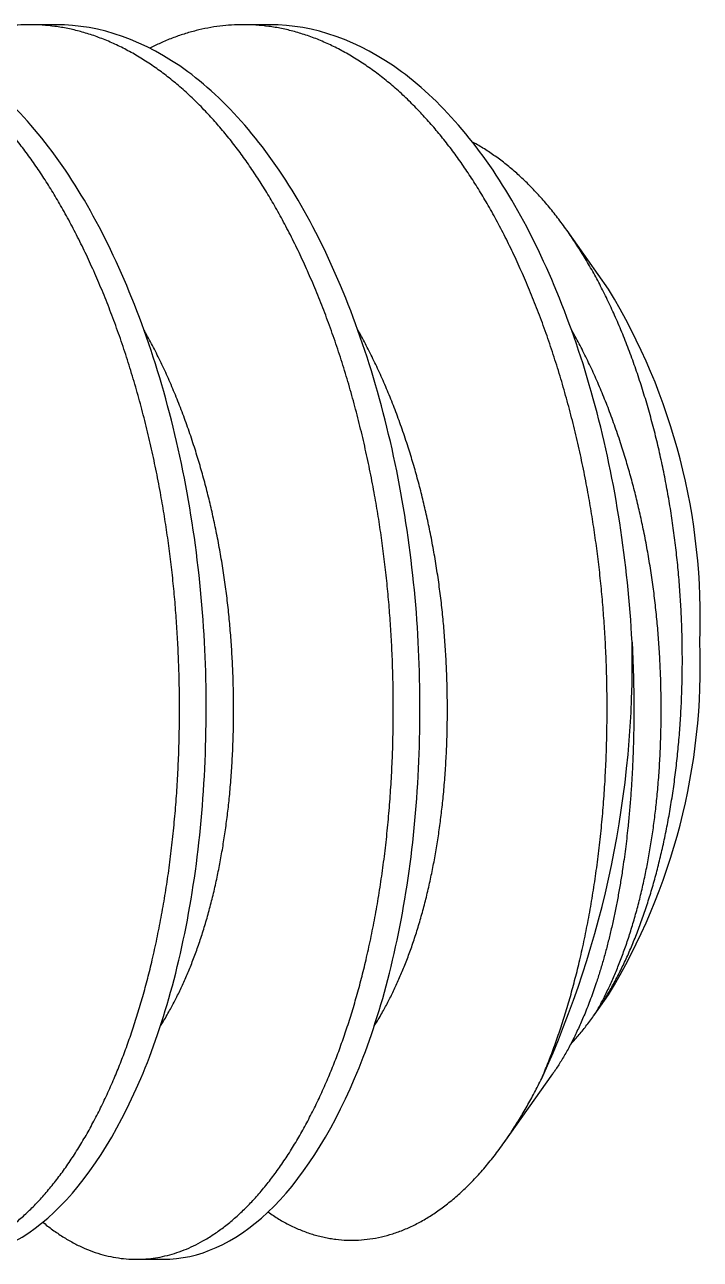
# Model space of a CAD drawing. Header units: inches. Extents: x 0.06 to 2.53, y 0.06 to 1.94.
# Drawn here: x 2.3516 to 2.4201, y 1.7287 to 1.8537 of the extents above; entities that cross this region are included whole.
import ezdxf

# ---------------------------------------------------------------- set-up
doc = ezdxf.new("R2010")
doc.units = ezdxf.units.IN
doc.header["$LTSCALE"] = 0.23521
doc.header["$MEASUREMENT"] = 0
doc.linetypes.add('SLD-Solid', pattern=[0])

msp = doc.modelspace()

# ---------------------------------------------------------------- linework, layer by layer
at = {"color": 7, "linetype": 'SLD-Solid', "lineweight": 25}
for p, q in [((2.354835383277863, 1.853733443696613), (2.352128996359748, 1.853733443696613)), ((2.37648647862279, 1.853733443696613), (2.373780091704674, 1.853733443696613)), ((2.41076737958559, 1.826954599858261), (2.406564708481486, 1.832898074331879)), ((2.409319290466762, 1.753461723007157), (2.41076737958559, 1.755509630278529)), ((2.400184585290835, 1.740543299059081), (2.405116093704016, 1.747517505139959)), ((2.362954544032211, 1.728730786440177), (2.365660930950327, 1.728730786440177))]:
    msp.add_line(p, q, dxfattribs=at)
for centre, radius, start, end in [((2.3560400343791, 1.793732401867104), 0.06402184590211384, 357.7618214613398, 31.25981593680037), ((2.311699372093341, 1.789197818840795), 0.1014709385832594, 335.4494143672168, 1.148746616474957), ((2.355831431163931, 1.788785818754641), 0.06422821146883106, 328.7955777908391, 2.182784811023201)]:
    msp.add_arc(centre, radius, start, end, dxfattribs=at)
for points, knots in [([(2.331826588540822, 1.732494085119327), (2.331857694407752, 1.732466949384195), (2.332223572104025, 1.732147769716932), (2.332939450622844, 1.731621632900568), (2.333972603511593, 1.730924236876725), (2.335018223442639, 1.730329780617539), (2.336071566451222, 1.729826879437789), (2.337124501995544, 1.729421267800852), (2.338174285530326, 1.729109882543364), (2.339218576822937, 1.728890350864447), (2.340261294850317, 1.728759682333537), (2.34127757784782, 1.728717461715084), (2.342267732026448, 1.72875552522691), (2.343232628380879, 1.728867359736566), (2.344199163279482, 1.729055184350061), (2.345165392450653, 1.729319880602925), (2.346129534734099, 1.729662058363427), (2.347089732140026, 1.730082047026084), (2.34807605895265, 1.730596541472873), (2.349085557171944, 1.731214537633134), (2.350114708980732, 1.731944879714891), (2.351129680863681, 1.732767150842259), (2.3521280890689, 1.733679726162677), (2.353107622848693, 1.734680561967463), (2.354066059230842, 1.735767209483525), (2.355001280467016, 1.736936835040986), (2.355911289808043, 1.7381862443685), (2.35679422354811, 1.739511909682475), (2.357643322711421, 1.74090174226702), (2.358457612076136, 1.742350190867916), (2.359236402696801, 1.74385167401069), (2.35998330068267, 1.745410687836782), (2.360681921177338, 1.746986718757266), (2.361334600644983, 1.748578127279768), (2.361943530067405, 1.750185053163843), (2.362526196871272, 1.751850707670297), (2.363080924674851, 1.753572915782848), (2.363606308518191, 1.755349251175696), (2.364100975686854, 1.757177041338055), (2.364579143805227, 1.759116154114254), (2.365035577878775, 1.761168587877043), (2.3654647212649, 1.76333534273835), (2.365851169947448, 1.765547850080331), (2.366193905852307, 1.767801140679913), (2.366492111075561, 1.770090050158378), (2.366745172868339, 1.772409252442751), (2.36695268806793, 1.774753302451162), (2.36711446508025, 1.777116678395191), (2.367230521738837, 1.779493823182781), (2.367300670543971, 1.781865095636485), (2.367326253230902, 1.784224859752069), (2.367308833767112, 1.78656781897808), (2.367249163036153, 1.788903263422286), (2.367151023754249, 1.791174329018914), (2.367015882206784, 1.793386856855215), (2.366844510363362, 1.795547558768616), (2.366633249667596, 1.797715325336465), (2.366381693803157, 1.799886199156817), (2.366089777284824, 1.802056138999336), (2.365757531872317, 1.804221035973692), (2.365372698891417, 1.806448861113911), (2.364930907279103, 1.808733444616878), (2.364427932032293, 1.811067356646314), (2.363878424970302, 1.813374043408828), (2.363283516112573, 1.815648102214306), (2.36264454647862, 1.817884273237009), (2.361963059198547, 1.820077473045393), (2.361240786778332, 1.822222834800709), (2.360479636962843, 1.824315743786226), (2.359681675503743, 1.826351868870585), (2.358854031834999, 1.828315521950151), (2.357999715991584, 1.830204283765514), (2.357121784255494, 1.832016245336252), (2.356217273637779, 1.833760048717327), (2.355310008248553, 1.835395789564632), (2.354398194279585, 1.836933367915354), (2.353479276726919, 1.838382135981458), (2.352529101090629, 1.839782166355315), (2.351548789294739, 1.841130037441705), (2.350539793960666, 1.842422460403681), (2.349503647798191, 1.843656296903598), (2.348406505652618, 1.844867804655292), (2.347247495239031, 1.846046259866772), (2.346026313602449, 1.847180155050879), (2.34478168843315, 1.848229795412592), (2.343516421935838, 1.84919250961735), (2.342233415465046, 1.850066023526983), (2.340935650800821, 1.850848474156601), (2.33962616615512, 1.851538423838831), (2.338308033031412, 1.852134868166645), (2.336984331835362, 1.852637239089115), (2.335665968232564, 1.853042991448377), (2.334355994629887, 1.853354339922561), (2.333057324859256, 1.853573881271326), (2.33176459890631, 1.853704547414991), (2.330509816273534, 1.853746768000441), (2.329287442319953, 1.853708706778078), (2.328091637965062, 1.853596863221875), (2.326890401731169, 1.853409072838191), (2.325685774256044, 1.85314424781643), (2.324479912170702, 1.852802553861011), (2.32327545480844, 1.852380749186129), (2.322114398359467, 1.851906531645686), (2.321360751040937, 1.851530375828392), (2.321003761861624, 1.851352197583465)], [0, 0, 0, 0, 0.0009661791341795036, 0.01136452478853112, 0.021745051376594, 0.03209983254629435, 0.04242106100593814, 0.05270108327169475, 0.06275022109222947, 0.0727455382378029, 0.08268039367747596, 0.09254839871378405, 0.1016801166397505, 0.1108695123267751, 0.1201115422488235, 0.1294009751681404, 0.1387324079252811, 0.1481002827488832, 0.1574989059631992, 0.1678658553286991, 0.1782551141698673, 0.1886587155460206, 0.1990686256235353, 0.2094767810557928, 0.2198751267101445, 0.2302556532982074, 0.2406104344679077, 0.2509316629275515, 0.2612116851933082, 0.2712608230138429, 0.2812561401594162, 0.2911909955990893, 0.3010590006353975, 0.3101907185613643, 0.3193801142483892, 0.328622144170438, 0.3379115770897553, 0.3472430098468964, 0.3566108846704988, 0.3660095078848127, 0.3763764572503125, 0.3867657160914808, 0.3971693174676341, 0.4075792275451488, 0.417987382977406, 0.4283857286317577, 0.4387662552198205, 0.4491210363895208, 0.4594422648491646, 0.4697222871149209, 0.4797714249354556, 0.489766742081029, 0.4997015975207021, 0.5095696025570109, 0.5187013204829778, 0.5278907161700027, 0.5371327460920515, 0.5464221790113688, 0.5557536117685099, 0.5651214865921124, 0.5745201098064262, 0.5848870591719261, 0.5952763180130943, 0.6056799193892476, 0.6160898294667624, 0.6264979848990195, 0.6368963305533711, 0.647276857141434, 0.6576316383111344, 0.6679528667707781, 0.6782328890365342, 0.6882820268570691, 0.6982773440026424, 0.7082121994423155, 0.7180802044786242, 0.7272119224045911, 0.736401318091616, 0.7456433480136648, 0.754932780932982, 0.764264213690123, 0.7736320885137254, 0.7830307117280394, 0.7933976610935393, 0.8037869199347075, 0.8141905213108608, 0.8246004313883755, 0.8350085868206326, 0.8454069324749842, 0.8557874590630471, 0.8661422402327474, 0.8764634686923913, 0.8867434909581476, 0.8967926287786823, 0.9067879459242558, 0.9167228013639288, 0.9265908064002376, 0.9357225243262041, 0.9449119200132287, 0.954153949935277, 0.9634433828545939, 0.9727748156117346, 0.9821426904353366, 0.9915413136496528, 1, 1, 1, 1]), ([(2.3440098356054, 1.728730786440177), (2.347579476853087, 1.728730786440177), (2.351256019750495, 1.730316663224792), (2.357975487509014, 1.736660170363253), (2.360998944978197, 1.741399422544289), (2.365803065702553, 1.752674580980138), (2.367705138943208, 1.759656601618229), (2.369939069787616, 1.774971182584912), (2.370264455330061, 1.783259374079453), (2.369430996836493, 1.799204856057337), (2.368170505594323, 1.807493047551879), (2.36406092930027, 1.822807628518561), (2.36122375035989, 1.829789649156652), (2.354752712648397, 1.841064807592501), (2.350794149479489, 1.845804059773537), (2.342199036271325, 1.852147566911998), (2.337587387674191, 1.853733443696613), (2.333184287932937, 1.853733443696613)], [0, 0, 0, 0, 0.125, 0.125, 0.25, 0.25, 0.375, 0.375, 0.5, 0.5, 0.625, 0.625, 0.75, 0.75, 0.875, 0.875, 1, 1, 1, 1]), ([(2.353477683885748, 1.732494085119327), (2.353508789752679, 1.732466949384195), (2.353874667448952, 1.732147769716932), (2.354590545967771, 1.731621632900568), (2.355623698856519, 1.730924236876725), (2.356669318787565, 1.730329780617539), (2.357722661796149, 1.729826879437789), (2.35877559734047, 1.729421267800852), (2.359825380875252, 1.729109882543364), (2.360869672167864, 1.728890350864447), (2.361912390195244, 1.728759682333537), (2.362928673192746, 1.728717461715084), (2.363918827371375, 1.72875552522691), (2.364883723725806, 1.728867359736566), (2.365850258624408, 1.729055184350061), (2.36681648779558, 1.729319880602925), (2.367780630079025, 1.729662058363427), (2.368740827484953, 1.730082047026084), (2.369727154297577, 1.730596541472873), (2.370736652516871, 1.731214537633134), (2.371765804325659, 1.731944879714891), (2.372780776208608, 1.732767150842259), (2.373779184413827, 1.733679726162677), (2.374758718193619, 1.734680561967463), (2.375717154575769, 1.735767209483525), (2.376652375811942, 1.736936835040986), (2.377562385152969, 1.7381862443685), (2.378445318893037, 1.739511909682475), (2.379294418056347, 1.74090174226702), (2.380108707421062, 1.742350190867916), (2.380887498041728, 1.74385167401069), (2.381634396027596, 1.745410687836782), (2.382333016522265, 1.746986718757266), (2.382985695989909, 1.748578127279768), (2.383594625412332, 1.750185053163842), (2.384177292216198, 1.751850707670297), (2.384732020019778, 1.753572915782848), (2.385257403863118, 1.755349251175696), (2.385752071031781, 1.757177041338055), (2.386230239150154, 1.759116154114254), (2.386686673223701, 1.761168587877043), (2.387115816609827, 1.76333534273835), (2.387502265292374, 1.765547850080331), (2.387845001197233, 1.767801140679913), (2.388143206420488, 1.770090050158378), (2.388396268213265, 1.772409252442751), (2.388603783412857, 1.774753302451162), (2.388765560425176, 1.777116678395191), (2.388881617083763, 1.779493823182781), (2.388951765888898, 1.781865095636485), (2.388977348575829, 1.784224859752069), (2.388959929112039, 1.78656781897808), (2.38890025838108, 1.788903263422286), (2.388802119099176, 1.791174329018914), (2.38866697755171, 1.793386856855215), (2.388495605708288, 1.795547558768616), (2.388284345012523, 1.797715325336465), (2.388032789148084, 1.799886199156817), (2.387740872629751, 1.802056138999336), (2.387408627217244, 1.804221035973692), (2.387023794236343, 1.806448861113911), (2.386582002624029, 1.808733444616878), (2.38607902737722, 1.811067356646314), (2.385529520315229, 1.813374043408828), (2.384934611457499, 1.815648102214306), (2.384295641823547, 1.817884273237009), (2.383614154543473, 1.820077473045393), (2.382891882123259, 1.822222834800709), (2.382130732307769, 1.824315743786226), (2.381332770848669, 1.826351868870585), (2.380505127179926, 1.828315521950151), (2.37965081133651, 1.830204283765514), (2.378772879600421, 1.832016245336252), (2.377868368982706, 1.833760048717327), (2.37696110359348, 1.835395789564632), (2.376049289624512, 1.836933367915354), (2.375130372071845, 1.838382135981458), (2.374180196435555, 1.839782166355315), (2.373199884639665, 1.841130037441705), (2.372190889305593, 1.842422460403681), (2.371154743143118, 1.843656296903598), (2.370057600997544, 1.844867804655292), (2.368898590583957, 1.846046259866772), (2.367677408947375, 1.847180155050879), (2.366432783778076, 1.848229795412592), (2.365167517280765, 1.84919250961735), (2.363884510809973, 1.850066023526983), (2.362586746145747, 1.850848474156601), (2.361277261500046, 1.851538423838831), (2.359959128376338, 1.852134868166645), (2.358635427180289, 1.852637239089115), (2.357317063577491, 1.853042991448377), (2.356007089974814, 1.853354339922562), (2.354708420204182, 1.853573881271326), (2.353415694251236, 1.853704547414991), (2.352160911618461, 1.853746768000441), (2.350938537664879, 1.853708706778078), (2.349742733309989, 1.853596863221875), (2.348541497076095, 1.853409072838191), (2.34733686960097, 1.85314424781643), (2.346131007515629, 1.852802553861011), (2.344926550153367, 1.852380749186129), (2.343765493704394, 1.851906531645686), (2.343011846385864, 1.851530375828392), (2.342654857206551, 1.851352197583465)], [0, 0, 0, 0, 0.0009661791341795038, 0.01136452478853113, 0.021745051376594, 0.03209983254629436, 0.04242106100593815, 0.05270108327169475, 0.06275022109222948, 0.07274553823780291, 0.08268039367747597, 0.09254839871378406, 0.1016801166397505, 0.1108695123267751, 0.1201115422488235, 0.1294009751681404, 0.1387324079252811, 0.1481002827488832, 0.1574989059631993, 0.1678658553286991, 0.1782551141698674, 0.1886587155460206, 0.1990686256235354, 0.2094767810557929, 0.2198751267101446, 0.2302556532982074, 0.2406104344679078, 0.2509316629275516, 0.2612116851933082, 0.2712608230138429, 0.2812561401594163, 0.2911909955990894, 0.3010590006353975, 0.3101907185613644, 0.3193801142483893, 0.3286221441704381, 0.3379115770897553, 0.3472430098468964, 0.3566108846704989, 0.3660095078848127, 0.3763764572503126, 0.3867657160914809, 0.3971693174676341, 0.4075792275451489, 0.4179873829774061, 0.4283857286317577, 0.4387662552198205, 0.4491210363895209, 0.4594422648491647, 0.469722287114921, 0.4797714249354557, 0.4897667420810291, 0.4997015975207021, 0.509569602557011, 0.5187013204829778, 0.5278907161700028, 0.5371327460920516, 0.5464221790113689, 0.55575361176851, 0.5651214865921125, 0.5745201098064263, 0.5848870591719262, 0.5952763180130944, 0.6056799193892477, 0.6160898294667625, 0.6264979848990196, 0.6368963305533712, 0.6472768571414341, 0.6576316383111345, 0.6679528667707783, 0.6782328890365343, 0.6882820268570692, 0.6982773440026425, 0.7082121994423156, 0.7180802044786243, 0.7272119224045912, 0.7364013180916161, 0.7456433480136649, 0.7549327809329821, 0.7642642136901231, 0.7736320885137256, 0.7830307117280395, 0.7933976610935394, 0.8037869199347077, 0.8141905213108609, 0.8246004313883756, 0.8350085868206327, 0.8454069324749844, 0.8557874590630472, 0.8661422402327477, 0.8764634686923914, 0.8867434909581478, 0.8967926287786825, 0.9067879459242559, 0.916722801363929, 0.9265908064002377, 0.9357225243262042, 0.9449119200132289, 0.9541539499352771, 0.9634433828545941, 0.9727748156117348, 0.9821426904353369, 0.9915413136496529, 1, 1, 1, 1]), ([(2.365660930950326, 1.728730786440177), (2.369230572198013, 1.728730786440177), (2.372907115095422, 1.730316663224792), (2.37962658285394, 1.736660170363253), (2.382650040323123, 1.741399422544289), (2.38745416104748, 1.752674580980138), (2.389356234288135, 1.759656601618229), (2.391590165132543, 1.774971182584912), (2.391915550674987, 1.783259374079453), (2.39108209218142, 1.799204856057337), (2.389821600939249, 1.807493047551879), (2.385712024645196, 1.822807628518561), (2.382874845704816, 1.829789649156652), (2.376403807993324, 1.841064807592501), (2.372445244824415, 1.845804059773537), (2.363850131616251, 1.852147566911998), (2.359238483019118, 1.853733443696613), (2.354835383277863, 1.853733443696613)], [0, 0, 0, 0, 0.1249999999999999, 0.1249999999999999, 0.2499999999999998, 0.2499999999999998, 0.3749999999999998, 0.3749999999999998, 0.4999999999999999, 0.4999999999999999, 0.6249999999999999, 0.6249999999999999, 0.7499999999999999, 0.7499999999999999, 0.875, 0.875, 1, 1, 1, 1]), ([(2.403996809112112, 1.747037001762213), (2.404210078722203, 1.747548848814788), (2.404637964995997, 1.748575775848531), (2.405245403486061, 1.750185688816984), (2.405828473251635, 1.751850535989278), (2.406383092242116, 1.753572962108977), (2.406908505440381, 1.755349238689203), (2.407403164703376, 1.757177044690576), (2.407881334995801, 1.759116153111061), (2.408337768428619, 1.761168588157551), (2.408766911992359, 1.763335342663006), (2.409153360627212, 1.765547850100545), (2.409496096544864, 1.767801140674496), (2.409794301764691, 1.770090050159828), (2.410047363558385, 1.772409252442363), (2.410254878757732, 1.774753302451265), (2.410416655770117, 1.777116678395164), (2.410532712428686, 1.779493823182788), (2.410602861233826, 1.781865095636483), (2.410628443920755, 1.784224859752069), (2.410611024456965, 1.786567818978079), (2.410551353726006, 1.788903263422286), (2.410453214444102, 1.791174329018914), (2.410318072896637, 1.793386856855215), (2.410146701053215, 1.795547558768616), (2.409935440357449, 1.797715325336465), (2.409683884493011, 1.799886199156817), (2.409391967974677, 1.802056138999336), (2.40905972256217, 1.804221035973692), (2.40867488958127, 1.806448861113911), (2.408233097968956, 1.808733444616878), (2.407730122722147, 1.811067356646314), (2.407180615660156, 1.813374043408828), (2.406585706802426, 1.815648102214306), (2.405946737168474, 1.817884273237009), (2.4052652498884, 1.820077473045393), (2.404542977468185, 1.822222834800709), (2.403781827652697, 1.824315743786226), (2.402983866193596, 1.826351868870585), (2.402156222524852, 1.828315521950151), (2.401301906681437, 1.830204283765515), (2.400423974945347, 1.832016245336252), (2.399519464327632, 1.833760048717327), (2.398612198938406, 1.835395789564632), (2.397700384969438, 1.836933367915354), (2.396781467416772, 1.838382135981458), (2.395831291780483, 1.839782166355315), (2.394850979984592, 1.841130037441705), (2.393841984650519, 1.842422460403681), (2.392805838488044, 1.843656296903598), (2.391708696342471, 1.844867804655292), (2.390549685928884, 1.846046259866772), (2.389328504292302, 1.847180155050879), (2.388083879123003, 1.848229795412592), (2.386818612625692, 1.84919250961735), (2.385535606154899, 1.850066023526983), (2.384237841490674, 1.850848474156601), (2.382928356844973, 1.851538423838831), (2.381610223721265, 1.852134868166645), (2.380286522525215, 1.852637239089115), (2.378968158922417, 1.853042991448377), (2.37765818531974, 1.853354339922561), (2.376359515549109, 1.853573881271326), (2.375066789596163, 1.853704547414991), (2.373812006963387, 1.853746768000441), (2.372589633009806, 1.853708706778078), (2.371393828654915, 1.853596863221875), (2.370192592421022, 1.853409072838191), (2.368987964945897, 1.85314424781643), (2.367782102860556, 1.852802553861011), (2.366577645498293, 1.852380749186129), (2.36541658904932, 1.851906531645686), (2.36466294173079, 1.851530375828392), (2.364305952551478, 1.851352197583465)], [0, 0, 0, 0, 0.0130650769296241, 0.02621267550429469, 0.03943557977010622, 0.05272630520724913, 0.06607712132137632, 0.07948007640931457, 0.09292702432460069, 0.1077593912553206, 0.1226236771544351, 0.1375084834336647, 0.1524023157985972, 0.1672936377295171, 0.1821709244587326, 0.1970227168095886, 0.2118376742653879, 0.2266046266533958, 0.241312623859314, 0.2556902863940205, 0.2699909457553401, 0.284205100381703, 0.2983236097341085, 0.3113886866637325, 0.3245362852384033, 0.3377591895042148, 0.3510499149413577, 0.364400731055485, 0.3778036861434232, 0.3912506340587093, 0.4060830009894292, 0.4209472868885437, 0.4358320931677734, 0.4507259255327059, 0.4656172474636257, 0.4804945341928412, 0.4953463265436972, 0.5101612839994965, 0.5249282363875044, 0.5396362335934225, 0.554013896128129, 0.5683145554894484, 0.5825287101158113, 0.5966472194682169, 0.6097122963978409, 0.6228598949725114, 0.636082799238323, 0.6493735246754659, 0.6627243407895932, 0.6761272958775313, 0.6895742437928175, 0.7044066107235374, 0.7192708966226519, 0.7341557029018815, 0.749049535266814, 0.7639408571977339, 0.7788181439269494, 0.7936699362778054, 0.8084848937336045, 0.8232518461216125, 0.8379598433275308, 0.8523375058622372, 0.8666381652235567, 0.8808523198499197, 0.8949708292023253, 0.9080359061319488, 0.9211835047066189, 0.93440640897243, 0.9476971344095724, 0.9610479505236992, 0.9744509056116368, 0.9878978535269262, 1, 1, 1, 1]), ([(2.413149916773131, 1.791232115068395), (2.412733187526346, 1.799204856057337), (2.411472696284176, 1.807493047551878), (2.407363119990123, 1.822807628518561), (2.404525941049742, 1.829789649156652), (2.39805490333825, 1.841064807592501), (2.394096340169342, 1.845804059773537), (2.385501226961178, 1.852147566911998), (2.380889578364044, 1.853733443696613), (2.37648647862279, 1.853733443696613)], [0, 0, 0, 0, 0.25, 0.25, 0.5, 0.5, 0.75, 0.75, 1, 1, 1, 1]), ([(2.409541266162239, 1.753779671442575), (2.409778418808693, 1.75413382025069), (2.410252724101671, 1.754842117867028), (2.410938087544505, 1.755991754023362), (2.411603117699422, 1.757204260011153), (2.41224671959864, 1.758488432476228), (2.412864969996799, 1.759836483508845), (2.413457028791955, 1.761249316506142), (2.414019662398748, 1.762720566189284), (2.414549244443026, 1.764240952376873), (2.415044059210242, 1.765803857317623), (2.415504927254681, 1.767409370115174), (2.415933037102969, 1.769062528037269), (2.416328845803544, 1.770766617652092), (2.416690217980569, 1.772515654327737), (2.417016946754713, 1.774311144384779), (2.417306833966952, 1.776144387645703), (2.417558876476747, 1.778010269538339), (2.417772008120289, 1.779901255545645), (2.417946509185323, 1.781818373910852), (2.418081883277669, 1.783760659192623), (2.418178001448901, 1.785731848505287), (2.418233758053847, 1.787724186433198), (2.41824865322369, 1.789739017645058), (2.418222053842225, 1.791765732345082), (2.418153305967339, 1.793787703752438), (2.418042798896622, 1.795796591220787), (2.41789169288134, 1.797793568388878), (2.4176990569919, 1.799788104158873), (2.417464239641291, 1.801783541549475), (2.417187465999656, 1.803772108838863), (2.416868110790641, 1.805754806255821), (2.41650720608826, 1.807721518806426), (2.416103592484547, 1.809676327429502), (2.415658117509226, 1.811611088505957), (2.415169975432786, 1.813526603136935), (2.414641291613452, 1.815411767139054), (2.414070729078189, 1.817269716082182), (2.413459933001876, 1.81909217643139), (2.412808037117563, 1.82087977522212), (2.412117980718447, 1.822622247630119), (2.411396800563003, 1.82430209368541), (2.410648549127409, 1.825913257767366), (2.409873624341654, 1.82745843061624), (2.409065542807337, 1.828949545436531), (2.408222160155389, 1.830389338708689), (2.407346375394643, 1.831771088449452), (2.406437320230963, 1.833094921822936), (2.405499143479629, 1.834353355014702), (2.404530900917078, 1.835546844530836), (2.403536038622839, 1.836669796614079), (2.402513757999736, 1.837722198520387), (2.401468046159659, 1.838698921098634), (2.40039671439786, 1.839600122519778), (2.399304165596966, 1.840424161171129), (2.398187873867235, 1.841157875330793), (2.397416961276085, 1.841626474762254), (2.397014756622458, 1.841825252098336), (2.396994853613913, 1.841835088550955)], [0, 0, 0, 0, 0.01714302210978863, 0.03428604422479023, 0.0515520734160867, 0.06881821529910599, 0.08626740239424528, 0.1037165894847745, 0.1212850071579974, 0.138853424827264, 0.1561798315245007, 0.1735062382193049, 0.1909493569088086, 0.2083924755974766, 0.2260158158973461, 0.2436391561981443, 0.2613853628163588, 0.2791315694371739, 0.2968181802212854, 0.3145047910091497, 0.3323156068739223, 0.350126422743168, 0.3681289953857736, 0.386131568032973, 0.4042632161428523, 0.4223951610568892, 0.4401857608790134, 0.4579763606976321, 0.4758834071278071, 0.493790453555262, 0.5118771623539947, 0.5299638711512129, 0.5481729859011971, 0.566382100651163, 0.5848025317816354, 0.6032229629136483, 0.621772758777639, 0.6403225546445344, 0.6590723601232126, 0.6778221656058104, 0.696708460722431, 0.7155947558433642, 0.7340095971218079, 0.7524245861259573, 0.7709636867397347, 0.7895027873501621, 0.8082278216603667, 0.8269528559676308, 0.8458035021464346, 0.8646541483232405, 0.8836443664481787, 0.9026345845723903, 0.9217558715592731, 0.9408771585468426, 0.9602009829355723, 0.9795248073263597, 0.9989867896080968, 1, 1, 1, 1]), ([(2.365393472535006, 1.752374266194215), (2.365436916669454, 1.75243981076103), (2.365727913720408, 1.752878840698935), (2.366210710205979, 1.753717147946116), (2.366840766515716, 1.754878809260943), (2.367415082942568, 1.756043121700463), (2.36796447029584, 1.757253294665675), (2.368494267355099, 1.758522058105926), (2.369002916714076, 1.759853773481777), (2.369488004011178, 1.76125427016084), (2.369945464547822, 1.762713222916835), (2.370373417799157, 1.764227952739041), (2.370770360408566, 1.765795434520389), (2.371127875960624, 1.767381386682274), (2.371446947861834, 1.768979330771805), (2.371728793653828, 1.770583145246902), (2.371978889064618, 1.772220820650658), (2.372196564342272, 1.773888687457155), (2.37238843105022, 1.775648347220328), (2.372549464925319, 1.777498971967602), (2.372674508637716, 1.779438461911098), (2.372757723643938, 1.781394586802159), (2.372799303444773, 1.783361624733429), (2.372799654239686, 1.785333884187697), (2.372759479345249, 1.787305758697882), (2.372679418976659, 1.789271742671521), (2.372562955116077, 1.791199608216739), (2.372409488101404, 1.793094487309352), (2.37221771283411, 1.794962166670124), (2.37198500364544, 1.79683564963165), (2.371711007679641, 1.79871023004598), (2.371395842394522, 1.800581109445746), (2.3710465784948, 1.802407790337297), (2.370666327490238, 1.804186475919948), (2.370258226619025, 1.805914018708944), (2.369815537116933, 1.807621404460958), (2.369339175820214, 1.809304643832476), (2.36881056375769, 1.811023758824803), (2.368226554771531, 1.812770537834467), (2.367584368107254, 1.814535493145363), (2.366907166987308, 1.8162512445143), (2.366197005235231, 1.817912962528332), (2.365457145673283, 1.819518360480791), (2.364687047906863, 1.821057527331399), (2.36410601461391, 1.822160914005745), (2.363773713773044, 1.822732591727889), (2.363716133985574, 1.822831649803268)], [0, 0, 0, 0, 0.004608866770207935, 0.03087106361752177, 0.05365148398954222, 0.076305380888791, 0.09881594625054393, 0.1211670428022325, 0.1441142893856655, 0.1672291458280711, 0.1904941241845742, 0.2138909953828853, 0.2374008666813911, 0.2610042673289085, 0.2833268187661551, 0.3056977368229712, 0.3280997507499759, 0.3505154428563796, 0.3729273306151279, 0.3979142990414953, 0.422850655605821, 0.4477125744165574, 0.4724766629463464, 0.4971200921045949, 0.5216207182089939, 0.5459571953024029, 0.5701090765122955, 0.5930563230957285, 0.616171179538134, 0.6394361578946371, 0.6628330290929484, 0.6863429003914542, 0.7099463010389718, 0.7322688524762183, 0.7546397705330345, 0.777041784460039, 0.7994574765664426, 0.8218693643251912, 0.8468563327515584, 0.8717926893158843, 0.8966546081266205, 0.9214186966564096, 0.9460621258146579, 0.9705627519190569, 0.9948992290124659, 1, 1, 1, 1]), ([(2.387044567879932, 1.752374266194215), (2.38708801201438, 1.75243981076103), (2.387379009065335, 1.752878840698935), (2.387861805550905, 1.753717147946116), (2.388491861860643, 1.754878809260943), (2.389066178287495, 1.756043121700463), (2.389615565640766, 1.757253294665675), (2.390145362700026, 1.758522058105926), (2.390654012059002, 1.759853773481777), (2.391139099356105, 1.76125427016084), (2.391596559892748, 1.762713222916835), (2.392024513144083, 1.764227952739041), (2.392421455753493, 1.765795434520389), (2.392778971305551, 1.767381386682274), (2.393098043206761, 1.768979330771805), (2.393379888998755, 1.770583145246902), (2.393629984409544, 1.772220820650658), (2.393847659687199, 1.773888687457155), (2.394039526395146, 1.775648347220328), (2.394200560270246, 1.777498971967602), (2.394325603982642, 1.779438461911098), (2.394408818988865, 1.781394586802159), (2.394450398789699, 1.783361624733429), (2.394450749584612, 1.785333884187697), (2.394410574690176, 1.787305758697882), (2.394330514321585, 1.789271742671521), (2.394214050461004, 1.791199608216739), (2.394060583446331, 1.793094487309352), (2.393868808179037, 1.794962166670124), (2.393636098990366, 1.79683564963165), (2.393362103024567, 1.79871023004598), (2.393046937739448, 1.800581109445746), (2.392697673839727, 1.802407790337297), (2.392317422835165, 1.804186475919948), (2.391909321963952, 1.805914018708944), (2.39146663246186, 1.807621404460958), (2.390990271165141, 1.809304643832476), (2.390461659102616, 1.811023758824803), (2.389877650116457, 1.812770537834467), (2.389235463452181, 1.814535493145363), (2.388558262332234, 1.8162512445143), (2.387848100580157, 1.817912962528332), (2.38710824101821, 1.819518360480791), (2.386338143251789, 1.821057527331399), (2.385757109958836, 1.822160914005745), (2.385424809117971, 1.822732591727889), (2.385367229330501, 1.822831649803268)], [0, 0, 0, 0, 0.004608866770208729, 0.03087106361752253, 0.05365148398954295, 0.0763053808887917, 0.0988159462505446, 0.1211670428022332, 0.1441142893856661, 0.1672291458280717, 0.1904941241845747, 0.2138909953828858, 0.2374008666813916, 0.261004267328909, 0.2833268187661556, 0.3056977368229717, 0.3280997507499763, 0.3505154428563799, 0.3729273306151283, 0.3979142990414956, 0.4228506556058212, 0.4477125744165576, 0.4724766629463466, 0.497120092104595, 0.5216207182089939, 0.5459571953024029, 0.5701090765122954, 0.5930563230957284, 0.6161711795381339, 0.6394361578946369, 0.6628330290929482, 0.686342900391454, 0.7099463010389715, 0.732268852476218, 0.7546397705330342, 0.7770417844600387, 0.7994574765664423, 0.8218693643251908, 0.8468563327515579, 0.8717926893158837, 0.8966546081266199, 0.9214186966564091, 0.9460621258146573, 0.9705627519190563, 0.9948992290124652, 1, 1, 1, 1]), ([(2.409541266162239, 1.753779671442575), (2.409742400376704, 1.754146186783565), (2.410143551697218, 1.754877181822961), (2.410717115805845, 1.756043553755254), (2.41126670279148, 1.75725318022113), (2.411796446547547, 1.758522089580404), (2.412305110543445, 1.759853764887262), (2.412790193851282, 1.761254272487052), (2.413247655467391, 1.76271322228798), (2.413675608426979, 1.764227952908853), (2.414072551115179, 1.765795434474508), (2.414430066646251, 1.767381386693845), (2.414749138552796, 1.76897933076877), (2.415030984343383, 1.770583145247717), (2.415281079754551, 1.772220820650439), (2.415498755032104, 1.773888687457214), (2.41569062174008, 1.77564834722031), (2.415851655615171, 1.777498971967606), (2.415976699327569, 1.779438461911097), (2.416059914333791, 1.781394586802159), (2.416101494134626, 1.783361624733429), (2.416101844929539, 1.785333884187697), (2.416061670035102, 1.787305758697882), (2.415981609666512, 1.789271742671521), (2.41586514580593, 1.791199608216739), (2.415711678791257, 1.793094487309352), (2.415519903523964, 1.794962166670124), (2.415287194335292, 1.79683564963165), (2.415013198369494, 1.79871023004598), (2.414698033084375, 1.800581109445746), (2.414348769184653, 1.802407790337297), (2.413968518180091, 1.804186475919948), (2.413560417308878, 1.805914018708944), (2.413117727806786, 1.807621404460958), (2.412641366510067, 1.809304643832476), (2.412112754447543, 1.811023758824803), (2.411528745461384, 1.812770537834467), (2.410886558797107, 1.814535493145363), (2.410209357677161, 1.8162512445143), (2.409499195925084, 1.817912962528332), (2.408759336363137, 1.819518360480791), (2.407989238596716, 1.821057527331399), (2.407408205303763, 1.822160914005745), (2.407075904462898, 1.822732591727889), (2.407018324675427, 1.822831649803268)], [0, 0, 0, 0, 0.0235060780014001, 0.04688160219512631, 0.07010922910489478, 0.09317230741428854, 0.1168505257833421, 0.1407016931302668, 0.1647077644414233, 0.1888499299675565, 0.2131086951492694, 0.2374639690054223, 0.2604975929116192, 0.2835811241291694, 0.3066967417585695, 0.329826473278171, 0.3529522792647372, 0.3787351936823352, 0.404465884025157, 0.430119765441122, 0.455672700246915, 0.4811011321439506, 0.5063822120752277, 0.5314939141200054, 0.5564151400819971, 0.5800933584510508, 0.6039445257979754, 0.627950597109132, 0.6520927626352653, 0.6763515278169782, 0.7007068016731313, 0.723740425579328, 0.7468239567968783, 0.7699395744262784, 0.7930693059458798, 0.816195111932446, 0.841978026350044, 0.8677087166928659, 0.8933625981088307, 0.9189155329146239, 0.9443439648116594, 0.9696250447429365, 0.994736746787714, 1, 1, 1, 1]), ([(2.413149916773131, 1.791232115068395), (2.41318784921733, 1.790426411370214), (2.413263714105262, 1.788815003983825), (2.413314986839733, 1.786682388554478), (2.413333528836434, 1.784825242922128), (2.413329062862182, 1.783238930500035), (2.41330469885267, 1.781658271949532), (2.413259972911085, 1.780084818855357), (2.413194723735077, 1.778520054700067), (2.413108971749999, 1.776967579722373), (2.41300255776599, 1.775428900892674), (2.412875424243217, 1.773905462340487), (2.412705980982325, 1.772178459770631), (2.412482444734092, 1.770262692309819), (2.412223217526254, 1.768404734427099), (2.411968791044885, 1.766810178967046), (2.411731403202481, 1.765463819508829), (2.411474594089418, 1.764138280102566), (2.411198235100494, 1.762835121450097), (2.410902291960757, 1.761555817565653), (2.410587277182746, 1.760303440368913), (2.410253197503338, 1.759079439561064), (2.409900149585293, 1.7578851224691), (2.409473377450521, 1.756549888342767), (2.408962783453031, 1.755096218666286), (2.408379807886918, 1.753609597672532), (2.407789597355308, 1.752252509781611), (2.407199916345093, 1.751021234976456), (2.406590015528915, 1.749863124849441), (2.405968479114065, 1.748801679810728), (2.405475156024821, 1.748022105328807), (2.405186568895114, 1.747625477460884), (2.405110765621869, 1.747521295092533)], [0, 0, 0, 0, 0.04345453524338452, 0.08690906994881176, 0.1161611092293882, 0.1454188480058554, 0.1746708867815772, 0.2043449838551989, 0.2340250315245055, 0.2636991279937894, 0.2936698447599892, 0.323646693257537, 0.3536174093982102, 0.3970695960464095, 0.4405217820189355, 0.4697723447578524, 0.4990286088888082, 0.5282791713028533, 0.5579519197723243, 0.587630620620192, 0.6173033689948056, 0.647272813560109, 0.6772483910245264, 0.7072178358091903, 0.7508054535484, 0.794393071980825, 0.8330578724243732, 0.8717540652641158, 0.9104459882405956, 0.9491049612983041, 0.9866313839795535, 1, 1, 1, 1]), ([(2.40690780452121, 1.750485823130592), (2.407002789333652, 1.750585331343829), (2.407371390281369, 1.750971485938048), (2.407995587664786, 1.751712277610724), (2.408781514005585, 1.752703597957487), (2.40928764431645, 1.753420454636012), (2.409541266162239, 1.753779671442575)], [0, 0, 0, 0, 0.1034780700078325, 0.401560140959661, 0.700121849284339, 1, 1, 1, 1]), ([(2.376280658016416, 1.733510023582544), (2.37664213895925, 1.733268166741211), (2.37718785790601, 1.732903041377523), (2.377927960789362, 1.732482080484964), (2.378491769810236, 1.732186369066933), (2.379059246931128, 1.731916946806303), (2.379631984069122, 1.731672307909563), (2.380209460751709, 1.731453274783764), (2.380791786995049, 1.731260071276331), (2.3813767215879, 1.731093628958013), (2.381964929657946, 1.730953837664459), (2.382555893021375, 1.730841011347422), (2.383333136498462, 1.7307288216381), (2.384298973476259, 1.730655048260402), (2.385450638800398, 1.730666067234197), (2.386606219215651, 1.730777612379449), (2.387762514817242, 1.730990765254343), (2.388726374267162, 1.731254364962213), (2.389496071106533, 1.731517083070543), (2.390074176301768, 1.731740955503947), (2.390650043484144, 1.731990670891815), (2.391224278991612, 1.732266569234495), (2.391796377220878, 1.732568578902963), (2.392365526266881, 1.732896394304984), (2.392930725015348, 1.733249406096664), (2.393492527703668, 1.733627925372246), (2.394051215797427, 1.734032285003347), (2.394606768051219, 1.73446262926525), (2.395158072728014, 1.734918215298973), (2.395706760080418, 1.735400529140777), (2.396252211408368, 1.735909412904126), (2.396794446505923, 1.736445238473102), (2.397331351536986, 1.737006102823982), (2.397864511519547, 1.737593811161749), (2.39839329501411, 1.738208082667246), (2.398917707276273, 1.738849304355089), (2.399435680933073, 1.739515149314899), (2.399947776281765, 1.74020644514536), (2.400453487337043, 1.740922719695243), (2.401055925370384, 1.741817388916594), (2.401747574670205, 1.742908645014005), (2.402519913401659, 1.744222460971952), (2.403272762131932, 1.745592819129059), (2.403755460118715, 1.746555607551154), (2.403996809112112, 1.747037001762213)], [0, 0, 0, 0, 0.03816502558866545, 0.05761680658465601, 0.07706858758088099, 0.09655499727380933, 0.1160414069669918, 0.1357301175921568, 0.1554188282175948, 0.175143451105521, 0.1948680739937196, 0.2146866732532547, 0.234514407640558, 0.2727633465538368, 0.3111877598194568, 0.3496746641039522, 0.3885342304354348, 0.4274584392735684, 0.4471107798342774, 0.466763120394841, 0.4864489079068554, 0.5061346954187631, 0.52590818690332, 0.5456901768023164, 0.5654149538825264, 0.5851481666904644, 0.6049728088096612, 0.6247974509288847, 0.6446564292848227, 0.6645154076408324, 0.6845787808508953, 0.7046421540610763, 0.7247411215601128, 0.7448400890593071, 0.7651469869485329, 0.7854538848379564, 0.805797691704174, 0.8261414985706163, 0.8465818910304694, 0.8670316715846219, 0.9001929594383435, 0.933354247293815, 0.9666771236460735, 0.9999999999999999, 0.9999999999999999, 0.9999999999999999, 0.9999999999999999])]:
    msp.add_open_spline(points, degree=3, knots=knots, dxfattribs=at)

doc.saveas('drawing.dxf')
